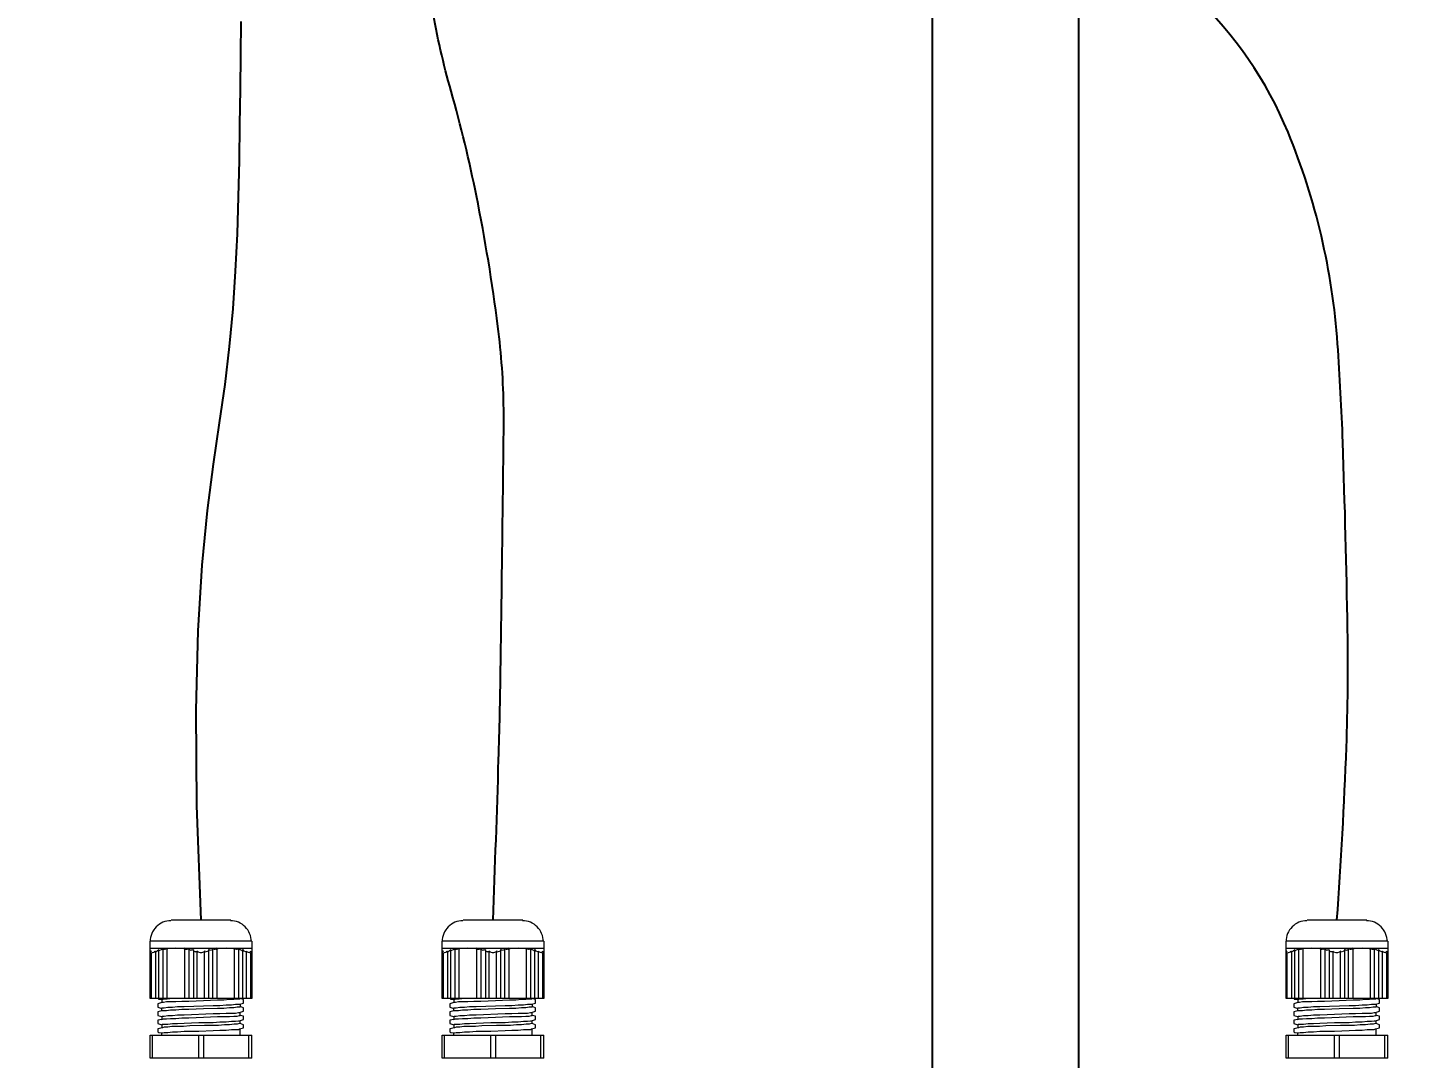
# Model space of a CAD drawing. Header units: feet. Extents: x -18 to 2540, y -48 to 1440.
# Drawn here: x 2197.355 to 2198.912, y 1383.831 to 1384.986 of the extents above; entities that cross this region are included whole.
import ezdxf
from ezdxf.enums import TextEntityAlignment as Align

# ---------------------------------------------------------------- set-up
doc = ezdxf.new("R2018")
doc.units = ezdxf.units.FT
doc.header["$MEASUREMENT"] = 0
for name, color, linetype in [('E-CABL-24V', 1, '24V'), ('E-COND-PVC', 4, 'Continuous'), ('E-EQPM-CAB', 5, 'Continuous'), ('G-ANNO-TEXT', 1, 'Continuous')]:
    doc.layers.add(name, color=color, linetype=linetype)
doc.styles.add('NEI-A', font='arial.ttf')
doc.linetypes.add('24V', pattern='A,1,-0.2,["24V",Standard,S=0.1,R=0,X=-0.125,Y=-0.05],-0.2', length=1.4)

# ---------------------------------------------------------------- blocks, each defined once
blk = doc.blocks.new('DETAIL_TITLE')
at = {"style": 'NEI-A', "flags": 8}
blk.add_attdef('#', text='', height=0.25, dxfattribs=at).set_placement((0.5922, -0.5109), align=Align.MIDDLE_CENTER)
at = {"lineweight": 30, "flags": 104}
blk.add_attdef('DETAIL_TITLE', text='', height=0.25, dxfattribs=at).set_placement((0.9099, -0.52514), align=Align.BOTTOM_LEFT)
at = {"style": 'NEI-A'}
for tag, p in [('SCALE:', (0.93865, -0.73792)), ('1"_=_', (1.5474, -0.73792))]:
    blk.add_attdef(tag, text='', height=0.1094, dxfattribs=at).set_placement(p, align=Align.BOTTOM_LEFT)

msp = doc.modelspace()

# ---------------------------------------------------------------- linework, layer by layer
at = {"layer": 'E-CABL-24V'}
for points in [[(2197.87664, 1383.985669, 0.00228532), (2197.882949, 1384.165607, 0.00406877), (2197.885209, 1384.266712, 0.00058393), (2197.888674, 1384.532516, 0.00610132), (2197.888666, 1384.557958, 0.02865527), (2197.882157, 1384.651007, 0.01801068), (2197.858065, 1384.797368, 0.01893845), (2197.829721, 1384.914701, -0.02402838), (2197.808318, 1385.007421, -0.01026701), (2197.793432, 1385.100685, 0.01293568), (2197.781221, 1385.174649, 0.00826572), (2197.763011, 1385.261788, -0.00679718), (2197.7448, 1385.348926, -0.00639967), (2197.721149, 1385.479181, -0.01479183), (2197.713312, 1385.535929, -0.00636851), (2197.711055, 1385.559625, 0.00131608), (2197.701298, 1385.67439, 0.00454663), (2197.692773, 1385.762421, 0.00294887), (2197.677595, 1385.897934)], [(2198.822732, 1383.985669, 0.00902614), (2198.833391, 1384.179584, 0.01333909), (2198.834729, 1384.311005, 0.00458034), (2198.829329, 1384.52143, 0.00874265), (2198.823564, 1384.631566, 0.0804717), (2198.767952, 1384.868672, 0.10651907), (2198.663072, 1385.020921, 0.02262789), (2198.539549, 1385.127112, 0.02203508), (2198.403486, 1385.22441, 0.00725151), (2198.251357, 1385.320257, -0.01438425), (2198.17535, 1385.369673, -0.00703619), (2198.101691, 1385.422183, -0.00591788), (2198.015761, 1385.486863, -0.01867445), (2197.97953, 1385.517034, -0.0094372), (2197.911322, 1385.580656, -0.06552537), (2197.869251, 1385.633713, -0.03456221), (2197.811237, 1385.747787, -0.09235112), (2197.798985, 1385.803304, -0.05501749), (2197.806278, 1385.897934)]]:
    msp.add_lwpolyline(points, format="xyb", dxfattribs=at)
msp.add_lwpolyline([(2197.549287, 1383.985669), (2197.544766, 1384.114064), (2197.543945, 1384.221107), (2197.546102, 1384.309852), (2197.550515, 1384.383349), (2197.556464, 1384.44465), (2197.563226, 1384.496807), (2197.570081, 1384.542872), (2197.576306, 1384.585895), (2197.581329, 1384.628403), (2197.585178, 1384.670808), (2197.588026, 1384.713), (2197.59005, 1384.754866), (2197.591424, 1384.796292), (2197.592325, 1384.837168), (2197.592926, 1384.87738), (2197.593405, 1384.916816), (2197.593903, 1384.955353), (2197.594437, 1384.992822)], dxfattribs=at)
at = {"layer": 'E-COND-PVC', "color": 111}
for points in [[(2198.369144, 1385.963245), (2198.369144, 1383.328344)], [(2198.532854, 1385.963254), (2198.532854, 1383.328344)]]:
    msp.add_lwpolyline(points, dxfattribs=at)
at = {"layer": 'E-EQPM-CAB', "lineweight": 0}
for p, q in [((2197.492313, 1383.897916), (2197.492313, 1383.962094)), ((2197.606261, 1383.962094), (2197.492313, 1383.962094)), ((2197.606261, 1383.962094), (2197.606261, 1383.897916)), ((2197.819666, 1383.897916), (2197.819666, 1383.962094)), ((2197.933614, 1383.962094), (2197.819666, 1383.962094)), ((2197.933614, 1383.962094), (2197.933614, 1383.897916)), ((2198.765758, 1383.897916), (2198.765758, 1383.962094)), ((2198.879706, 1383.962094), (2198.765758, 1383.962094)), ((2198.879706, 1383.962094), (2198.879706, 1383.897916)), ((2197.606261, 1383.897916), (2197.492313, 1383.897916)), ((2197.933614, 1383.897916), (2197.819666, 1383.897916)), ((2198.879706, 1383.897916), (2198.765758, 1383.897916))]:
    msp.add_line(p, q, dxfattribs=at)
for points in [[(2197.582685, 1383.985669), (2197.515888, 1383.985669)], [(2197.910039, 1383.985669), (2197.843242, 1383.985669)], [(2198.85613, 1383.985669), (2198.789333, 1383.985669)], [(2197.492313, 1383.954235), (2197.606261, 1383.954235)], [(2197.493623, 1383.950961), (2197.492313, 1383.949651), (2197.492968, 1383.948996), (2197.493623, 1383.948996), (2197.497552, 1383.950306), (2197.497552, 1383.950961), (2197.498207, 1383.950961), (2197.498207, 1383.897916)], [(2197.502136, 1383.897916), (2197.502136, 1383.952271), (2197.500171, 1383.950961), (2197.498862, 1383.950306)], [(2197.50672, 1383.897916), (2197.50672, 1383.95358), (2197.504755, 1383.952271), (2197.502791, 1383.951616)], [(2197.511304, 1383.897916), (2197.511304, 1383.954235)], [(2197.529641, 1383.95358), (2197.520472, 1383.954235), (2197.511959, 1383.95358)], [(2197.53095, 1383.954235), (2197.53095, 1383.897916)], [(2197.538154, 1383.951616), (2197.536844, 1383.952271), (2197.536189, 1383.95358), (2197.535534, 1383.95358)], [(2197.536189, 1383.897916), (2197.536189, 1383.95358)], [(2197.540773, 1383.952271), (2197.540773, 1383.897916)], [(2197.542738, 1383.950306), (2197.540773, 1383.950961)], [(2197.553216, 1383.950306), (2197.551906, 1383.949651), (2197.549942, 1383.948996), (2197.548632, 1383.948996), (2197.546012, 1383.949651), (2197.544703, 1383.950961), (2197.544703, 1383.897916)], [(2197.553216, 1383.897916), (2197.553216, 1383.950961)], [(2197.553871, 1383.950961), (2197.553216, 1383.950961)], [(2197.558455, 1383.952271), (2197.5578, 1383.952271), (2197.557145, 1383.950961), (2197.555181, 1383.950306)], [(2197.562384, 1383.897916), (2197.562384, 1383.95358), (2197.561729, 1383.952271), (2197.559765, 1383.951616)], [(2197.586614, 1383.95358), (2197.577446, 1383.954235), (2197.568933, 1383.95358)], [(2197.586614, 1383.954235), (2197.586614, 1383.897916)], [(2197.595128, 1383.951616), (2197.593163, 1383.952271), (2197.591853, 1383.95358), (2197.591199, 1383.95358), (2197.591199, 1383.897916)], [(2197.599712, 1383.950306), (2197.597747, 1383.950961), (2197.596437, 1383.952271), (2197.595783, 1383.952271), (2197.595783, 1383.897916)], [(2197.819666, 1383.954235), (2197.933614, 1383.954235)], [(2197.820976, 1383.950961), (2197.819666, 1383.949651), (2197.820321, 1383.948996), (2197.820976, 1383.948996), (2197.824905, 1383.950306), (2197.824905, 1383.950961), (2197.82556, 1383.950961), (2197.82556, 1383.897916)], [(2197.829489, 1383.897916), (2197.829489, 1383.952271), (2197.827525, 1383.950961), (2197.826215, 1383.950306)], [(2197.834073, 1383.897916), (2197.834073, 1383.95358), (2197.832109, 1383.952271), (2197.830144, 1383.951616)], [(2197.838658, 1383.897916), (2197.838658, 1383.954235)], [(2197.856994, 1383.95358), (2197.847826, 1383.954235), (2197.839312, 1383.95358)], [(2197.858304, 1383.954235), (2197.858304, 1383.897916)], [(2197.865507, 1383.951616), (2197.864198, 1383.952271), (2197.863543, 1383.95358), (2197.862888, 1383.95358)], [(2197.863543, 1383.897916), (2197.863543, 1383.95358)], [(2197.868127, 1383.952271), (2197.868127, 1383.897916)], [(2197.870091, 1383.950306), (2197.868127, 1383.950961)], [(2197.880569, 1383.950306), (2197.87926, 1383.949651), (2197.877295, 1383.948996), (2197.875985, 1383.948996), (2197.873366, 1383.949651), (2197.872056, 1383.950961), (2197.872056, 1383.897916)], [(2197.880569, 1383.897916), (2197.880569, 1383.950961)], [(2197.881224, 1383.950961), (2197.880569, 1383.950961)], [(2197.885808, 1383.952271), (2197.885153, 1383.952271), (2197.884499, 1383.950961), (2197.882534, 1383.950306)], [(2197.889738, 1383.897916), (2197.889738, 1383.95358), (2197.889083, 1383.952271), (2197.887118, 1383.951616)], [(2197.913968, 1383.95358), (2197.9048, 1383.954235), (2197.896286, 1383.95358)], [(2197.913968, 1383.954235), (2197.913968, 1383.897916)], [(2197.922481, 1383.951616), (2197.920517, 1383.952271), (2197.919207, 1383.95358), (2197.918552, 1383.95358), (2197.918552, 1383.897916)], [(2197.927065, 1383.950306), (2197.925101, 1383.950961), (2197.923791, 1383.952271), (2197.923136, 1383.952271), (2197.923136, 1383.897916)], [(2198.765758, 1383.954235), (2198.879706, 1383.954235)], [(2198.767068, 1383.950961), (2198.765758, 1383.949651), (2198.766413, 1383.948996), (2198.767068, 1383.948996), (2198.770997, 1383.950306), (2198.770997, 1383.950961), (2198.771652, 1383.950961), (2198.771652, 1383.897916)], [(2198.775581, 1383.897916), (2198.775581, 1383.952271), (2198.773616, 1383.950961), (2198.772307, 1383.950306)], [(2198.780165, 1383.897916), (2198.780165, 1383.95358), (2198.778201, 1383.952271), (2198.776236, 1383.951616)], [(2198.784749, 1383.897916), (2198.784749, 1383.954235)], [(2198.803086, 1383.95358), (2198.793918, 1383.954235), (2198.785404, 1383.95358)], [(2198.804395, 1383.954235), (2198.804395, 1383.897916)], [(2198.811599, 1383.951616), (2198.810289, 1383.952271), (2198.809634, 1383.95358), (2198.80898, 1383.95358)], [(2198.809634, 1383.897916), (2198.809634, 1383.95358)], [(2198.814219, 1383.952271), (2198.814219, 1383.897916)], [(2198.816183, 1383.950306), (2198.814219, 1383.950961)], [(2198.826661, 1383.950306), (2198.825351, 1383.949651), (2198.823387, 1383.948996), (2198.822077, 1383.948996), (2198.819458, 1383.949651), (2198.818803, 1383.950306), (2198.818148, 1383.950961), (2198.818148, 1383.897916)], [(2198.826661, 1383.897916), (2198.826661, 1383.950961)], [(2198.827316, 1383.950961), (2198.826661, 1383.950961)], [(2198.8319, 1383.952271), (2198.831245, 1383.952271), (2198.83059, 1383.950961), (2198.828626, 1383.950306)], [(2198.835829, 1383.897916), (2198.835829, 1383.95358), (2198.835174, 1383.952271), (2198.83321, 1383.951616)], [(2198.86006, 1383.95358), (2198.850891, 1383.954235), (2198.842378, 1383.95358)], [(2198.86006, 1383.954235), (2198.86006, 1383.897916)], [(2198.868573, 1383.951616), (2198.866608, 1383.952271), (2198.865299, 1383.95358), (2198.864644, 1383.95358), (2198.864644, 1383.897916)], [(2198.873157, 1383.950306), (2198.871192, 1383.950961), (2198.869883, 1383.952271), (2198.869228, 1383.952271), (2198.869228, 1383.897916)], [(2197.493623, 1383.897916), (2197.493623, 1383.948996)], [(2197.604951, 1383.948996), (2197.604951, 1383.897916)], [(2197.820976, 1383.897916), (2197.820976, 1383.948996)], [(2197.932304, 1383.948996), (2197.932304, 1383.897916)], [(2198.767068, 1383.897916), (2198.767068, 1383.948996)], [(2198.878396, 1383.948996), (2198.878396, 1383.897916)], [(2197.501481, 1383.897916), (2197.501481, 1383.897261), (2197.50541, 1383.896607), (2197.50541, 1383.893332), (2197.500826, 1383.892022), (2197.500826, 1383.888093), (2197.50541, 1383.886783)], [(2197.593163, 1383.892022), (2197.593163, 1383.888093), (2197.589889, 1383.888093), (2197.58596, 1383.887438), (2197.581375, 1383.887438), (2197.574827, 1383.886783), (2197.567623, 1383.886783), (2197.551906, 1383.886129), (2197.535534, 1383.885474), (2197.527676, 1383.885474), (2197.521127, 1383.884819), (2197.515233, 1383.884819), (2197.510649, 1383.884164), (2197.50541, 1383.884164), (2197.500826, 1383.882854), (2197.500826, 1383.878925), (2197.50541, 1383.877615), (2197.50541, 1383.874341), (2197.507375, 1383.874996), (2197.510649, 1383.874996), (2197.515233, 1383.875651), (2197.521127, 1383.875651), (2197.527676, 1383.876305), (2197.535534, 1383.876305), (2197.551906, 1383.87696), (2197.567623, 1383.877615), (2197.581375, 1383.877615), (2197.58596, 1383.87827), (2197.589889, 1383.87827), (2197.592508, 1383.878925), (2197.593163, 1383.878925)], [(2197.50541, 1383.883509), (2197.50541, 1383.887438), (2197.50803, 1383.887438), (2197.511959, 1383.888093), (2197.517198, 1383.888093), (2197.523092, 1383.888748), (2197.530295, 1383.888748), (2197.563039, 1383.890058), (2197.570243, 1383.890058), (2197.577446, 1383.890713), (2197.58334, 1383.890713), (2197.587924, 1383.891368), (2197.592508, 1383.891368), (2197.597092, 1383.892677), (2197.597092, 1383.896607), (2197.593163, 1383.897916), (2197.592508, 1383.897261), (2197.589889, 1383.897261), (2197.58596, 1383.896607), (2197.581375, 1383.896607), (2197.574827, 1383.895952), (2197.567623, 1383.895952), (2197.551906, 1383.895297), (2197.535534, 1383.894642), (2197.527676, 1383.894642), (2197.521127, 1383.893987), (2197.510649, 1383.893987), (2197.507375, 1383.893332), (2197.50541, 1383.893332)], [(2197.517853, 1383.897916), (2197.511304, 1383.897261), (2197.508685, 1383.897261), (2197.50672, 1383.896607), (2197.50541, 1383.896607)], [(2197.50541, 1383.877615), (2197.506065, 1383.87827), (2197.50803, 1383.87827), (2197.511959, 1383.878925), (2197.517198, 1383.878925), (2197.523092, 1383.87958), (2197.530295, 1383.87958), (2197.563039, 1383.88089), (2197.570243, 1383.88089), (2197.577446, 1383.881544), (2197.587924, 1383.881544), (2197.591199, 1383.882199), (2197.592508, 1383.882199), (2197.597092, 1383.883509), (2197.597092, 1383.887438), (2197.593163, 1383.888748)], [(2197.828834, 1383.897916), (2197.828834, 1383.897261), (2197.832764, 1383.896607), (2197.832764, 1383.893332), (2197.82818, 1383.892022), (2197.82818, 1383.888093), (2197.832764, 1383.886783)], [(2197.920517, 1383.892022), (2197.920517, 1383.888093), (2197.917242, 1383.888093), (2197.913313, 1383.887438), (2197.908729, 1383.887438), (2197.90218, 1383.886783), (2197.894977, 1383.886783), (2197.87926, 1383.886129), (2197.862888, 1383.885474), (2197.855029, 1383.885474), (2197.848481, 1383.884819), (2197.842587, 1383.884819), (2197.838003, 1383.884164), (2197.832764, 1383.884164), (2197.82818, 1383.882854), (2197.82818, 1383.878925), (2197.832764, 1383.877615), (2197.832764, 1383.874341), (2197.834728, 1383.874996), (2197.838003, 1383.874996), (2197.842587, 1383.875651), (2197.848481, 1383.875651), (2197.855029, 1383.876305), (2197.862888, 1383.876305), (2197.87926, 1383.87696), (2197.894977, 1383.877615), (2197.908729, 1383.877615), (2197.913313, 1383.87827), (2197.917242, 1383.87827), (2197.919862, 1383.878925), (2197.920517, 1383.878925)], [(2197.832764, 1383.883509), (2197.832764, 1383.887438), (2197.835383, 1383.887438), (2197.839312, 1383.888093), (2197.844551, 1383.888093), (2197.850445, 1383.888748), (2197.857649, 1383.888748), (2197.890392, 1383.890058), (2197.897596, 1383.890058), (2197.9048, 1383.890713), (2197.910693, 1383.890713), (2197.915278, 1383.891368), (2197.919862, 1383.891368), (2197.924446, 1383.892677), (2197.924446, 1383.896607), (2197.920517, 1383.897916), (2197.919862, 1383.897261), (2197.917242, 1383.897261), (2197.913313, 1383.896607), (2197.908729, 1383.896607), (2197.90218, 1383.895952), (2197.894977, 1383.895952), (2197.87926, 1383.895297), (2197.862888, 1383.894642), (2197.855029, 1383.894642), (2197.848481, 1383.893987), (2197.838003, 1383.893987), (2197.834728, 1383.893332), (2197.832764, 1383.893332)], [(2197.845206, 1383.897916), (2197.838658, 1383.897261), (2197.836038, 1383.897261), (2197.834073, 1383.896607), (2197.832764, 1383.896607)], [(2197.832764, 1383.877615), (2197.833419, 1383.87827), (2197.835383, 1383.87827), (2197.839312, 1383.878925), (2197.844551, 1383.878925), (2197.850445, 1383.87958), (2197.857649, 1383.87958), (2197.890392, 1383.88089), (2197.897596, 1383.88089), (2197.9048, 1383.881544), (2197.915278, 1383.881544), (2197.918552, 1383.882199), (2197.919862, 1383.882199), (2197.924446, 1383.883509), (2197.924446, 1383.887438), (2197.920517, 1383.888748)], [(2198.774926, 1383.897916), (2198.774926, 1383.897261), (2198.778855, 1383.896607), (2198.778855, 1383.893332), (2198.774271, 1383.892022), (2198.774271, 1383.888093), (2198.778855, 1383.886783)], [(2198.866608, 1383.892022), (2198.866608, 1383.888093), (2198.863334, 1383.888093), (2198.859405, 1383.887438), (2198.854821, 1383.887438), (2198.848272, 1383.886783), (2198.841068, 1383.886783), (2198.825351, 1383.886129), (2198.80898, 1383.885474), (2198.801121, 1383.885474), (2198.794572, 1383.884819), (2198.788679, 1383.884819), (2198.784094, 1383.884164), (2198.778855, 1383.884164), (2198.774271, 1383.882854), (2198.774271, 1383.878925), (2198.778855, 1383.877615), (2198.778855, 1383.874341), (2198.78082, 1383.874996), (2198.784094, 1383.874996), (2198.788679, 1383.875651), (2198.794572, 1383.875651), (2198.801121, 1383.876305), (2198.80898, 1383.876305), (2198.825351, 1383.87696), (2198.841068, 1383.877615), (2198.854821, 1383.877615), (2198.859405, 1383.87827), (2198.863334, 1383.87827), (2198.865953, 1383.878925), (2198.866608, 1383.878925)], [(2198.778855, 1383.883509), (2198.778855, 1383.887438), (2198.781475, 1383.887438), (2198.785404, 1383.888093), (2198.790643, 1383.888093), (2198.796537, 1383.888748), (2198.803741, 1383.888748), (2198.836484, 1383.890058), (2198.843688, 1383.890058), (2198.850891, 1383.890713), (2198.856785, 1383.890713), (2198.861369, 1383.891368), (2198.865953, 1383.891368), (2198.870538, 1383.892677), (2198.870538, 1383.896607), (2198.866608, 1383.897916), (2198.865953, 1383.897261), (2198.863334, 1383.897261), (2198.859405, 1383.896607), (2198.854821, 1383.896607), (2198.848272, 1383.895952), (2198.841068, 1383.895952), (2198.825351, 1383.895297), (2198.80898, 1383.894642), (2198.801121, 1383.894642), (2198.794572, 1383.893987), (2198.784094, 1383.893987), (2198.78082, 1383.893332), (2198.778855, 1383.893332)], [(2198.791298, 1383.897916), (2198.784749, 1383.897261), (2198.78213, 1383.897261), (2198.780165, 1383.896607), (2198.778855, 1383.896607)], [(2198.778855, 1383.877615), (2198.77951, 1383.87827), (2198.781475, 1383.87827), (2198.785404, 1383.878925), (2198.790643, 1383.878925), (2198.796537, 1383.87958), (2198.803741, 1383.87958), (2198.836484, 1383.88089), (2198.843688, 1383.88089), (2198.850891, 1383.881544), (2198.861369, 1383.881544), (2198.864644, 1383.882199), (2198.865953, 1383.882199), (2198.870538, 1383.883509), (2198.870538, 1383.887438), (2198.866608, 1383.888748)], [(2197.50541, 1383.874341), (2197.500826, 1383.873686), (2197.500826, 1383.869757), (2197.50541, 1383.868447), (2197.50541, 1383.865173)], [(2197.50541, 1383.868447), (2197.506065, 1383.869102), (2197.511959, 1383.869102), (2197.517198, 1383.869757), (2197.523092, 1383.869757), (2197.530295, 1383.870412), (2197.546667, 1383.871066), (2197.563039, 1383.871066), (2197.570243, 1383.871721), (2197.577446, 1383.871721), (2197.58334, 1383.872376), (2197.587924, 1383.872376), (2197.591199, 1383.873031), (2197.592508, 1383.873031), (2197.597092, 1383.874341), (2197.597092, 1383.87827), (2197.593163, 1383.878925), (2197.593163, 1383.882199)], [(2197.50541, 1383.856659), (2197.50541, 1383.859279), (2197.506065, 1383.859279), (2197.50803, 1383.859934), (2197.511959, 1383.859934), (2197.517198, 1383.860589), (2197.523092, 1383.860589), (2197.530295, 1383.861243), (2197.546667, 1383.861243), (2197.563039, 1383.861898), (2197.570243, 1383.862553), (2197.577446, 1383.862553), (2197.58334, 1383.863208), (2197.591199, 1383.863208), (2197.592508, 1383.863863), (2197.597092, 1383.865173), (2197.597092, 1383.868447), (2197.593163, 1383.869757), (2197.593163, 1383.873031)], [(2197.832764, 1383.874341), (2197.82818, 1383.873686), (2197.82818, 1383.869757), (2197.832764, 1383.868447), (2197.832764, 1383.865173)], [(2197.832764, 1383.868447), (2197.833419, 1383.869102), (2197.839312, 1383.869102), (2197.844551, 1383.869757), (2197.850445, 1383.869757), (2197.857649, 1383.870412), (2197.874021, 1383.871066), (2197.890392, 1383.871066), (2197.897596, 1383.871721), (2197.9048, 1383.871721), (2197.910693, 1383.872376), (2197.915278, 1383.872376), (2197.918552, 1383.873031), (2197.919862, 1383.873031), (2197.924446, 1383.874341), (2197.924446, 1383.87827), (2197.920517, 1383.878925), (2197.920517, 1383.882199)], [(2197.832764, 1383.856659), (2197.832764, 1383.859279), (2197.833419, 1383.859279), (2197.835383, 1383.859934), (2197.839312, 1383.859934), (2197.844551, 1383.860589), (2197.850445, 1383.860589), (2197.857649, 1383.861243), (2197.874021, 1383.861243), (2197.890392, 1383.861898), (2197.897596, 1383.862553), (2197.9048, 1383.862553), (2197.910693, 1383.863208), (2197.918552, 1383.863208), (2197.919862, 1383.863863), (2197.924446, 1383.865173), (2197.924446, 1383.868447), (2197.920517, 1383.869757), (2197.920517, 1383.873031)], [(2198.778855, 1383.874341), (2198.774271, 1383.873686), (2198.774271, 1383.869757), (2198.778855, 1383.868447), (2198.778855, 1383.865173)], [(2198.778855, 1383.868447), (2198.77951, 1383.869102), (2198.785404, 1383.869102), (2198.790643, 1383.869757), (2198.796537, 1383.869757), (2198.803741, 1383.870412), (2198.820112, 1383.871066), (2198.836484, 1383.871066), (2198.843688, 1383.871721), (2198.850891, 1383.871721), (2198.856785, 1383.872376), (2198.861369, 1383.872376), (2198.864644, 1383.873031), (2198.865953, 1383.873031), (2198.870538, 1383.874341), (2198.870538, 1383.87827), (2198.866608, 1383.878925), (2198.866608, 1383.882199)], [(2198.778855, 1383.856659), (2198.778855, 1383.859279), (2198.77951, 1383.859279), (2198.781475, 1383.859934), (2198.785404, 1383.859934), (2198.790643, 1383.860589), (2198.796537, 1383.860589), (2198.803741, 1383.861243), (2198.820112, 1383.861243), (2198.836484, 1383.861898), (2198.843688, 1383.862553), (2198.850891, 1383.862553), (2198.856785, 1383.863208), (2198.864644, 1383.863208), (2198.865953, 1383.863863), (2198.870538, 1383.865173), (2198.870538, 1383.868447), (2198.866608, 1383.869757), (2198.866608, 1383.873031)], [(2197.606261, 1383.831119), (2197.492313, 1383.831119), (2197.492313, 1383.856659), (2197.606261, 1383.856659)], [(2197.494932, 1383.831119), (2197.494932, 1383.856659)], [(2197.593163, 1383.869757), (2197.592508, 1383.869757), (2197.589889, 1383.869102), (2197.586614, 1383.869102), (2197.581375, 1383.868447), (2197.575482, 1383.868447), (2197.568933, 1383.867792), (2197.553216, 1383.867792), (2197.536844, 1383.867137), (2197.529641, 1383.866482), (2197.516543, 1383.866482), (2197.511959, 1383.865828), (2197.50803, 1383.865828), (2197.506065, 1383.865173), (2197.500826, 1383.863863), (2197.500826, 1383.860589), (2197.502136, 1383.859934), (2197.50541, 1383.859279)], [(2197.546667, 1383.831119), (2197.546667, 1383.856659)], [(2197.551906, 1383.856659), (2197.551906, 1383.831119)], [(2197.593163, 1383.856659), (2197.593163, 1383.863863)], [(2197.602986, 1383.831119), (2197.602986, 1383.856659)], [(2197.606261, 1383.831119), (2197.606261, 1383.856659)], [(2197.933614, 1383.831119), (2197.819666, 1383.831119), (2197.819666, 1383.856659), (2197.933614, 1383.856659)], [(2197.822286, 1383.831119), (2197.822286, 1383.856659)], [(2197.920517, 1383.869757), (2197.919862, 1383.869757), (2197.917242, 1383.869102), (2197.913968, 1383.869102), (2197.908729, 1383.868447), (2197.902835, 1383.868447), (2197.896286, 1383.867792), (2197.880569, 1383.867792), (2197.864198, 1383.867137), (2197.856994, 1383.866482), (2197.843896, 1383.866482), (2197.839312, 1383.865828), (2197.835383, 1383.865828), (2197.833419, 1383.865173), (2197.82818, 1383.863863), (2197.82818, 1383.860589), (2197.829489, 1383.859934), (2197.832764, 1383.859279)], [(2197.874021, 1383.831119), (2197.874021, 1383.856659)], [(2197.87926, 1383.856659), (2197.87926, 1383.831119)], [(2197.920517, 1383.856659), (2197.920517, 1383.863863)], [(2197.93034, 1383.831119), (2197.93034, 1383.856659)], [(2197.933614, 1383.831119), (2197.933614, 1383.856659)], [(2198.879706, 1383.831119), (2198.765758, 1383.831119), (2198.765758, 1383.856659), (2198.879706, 1383.856659)], [(2198.768378, 1383.831119), (2198.768378, 1383.856659)], [(2198.866608, 1383.869757), (2198.865953, 1383.869757), (2198.863334, 1383.869102), (2198.86006, 1383.869102), (2198.854821, 1383.868447), (2198.848927, 1383.868447), (2198.842378, 1383.867792), (2198.826661, 1383.867792), (2198.810289, 1383.867137), (2198.803086, 1383.866482), (2198.789988, 1383.866482), (2198.785404, 1383.865828), (2198.781475, 1383.865828), (2198.77951, 1383.865173), (2198.774271, 1383.863863), (2198.774271, 1383.860589), (2198.775581, 1383.859934), (2198.778855, 1383.859279)], [(2198.820112, 1383.831119), (2198.820112, 1383.856659)], [(2198.825351, 1383.856659), (2198.825351, 1383.831119)], [(2198.866608, 1383.856659), (2198.866608, 1383.863863)], [(2198.876431, 1383.831119), (2198.876431, 1383.856659)], [(2198.879706, 1383.831119), (2198.879706, 1383.856659)]]:
    msp.add_lwpolyline(points, dxfattribs=at)
for points in [[(2197.511615, 1383.953315, 0.00611779), (2197.510997, 1383.953932, 0.00155762), (2197.509199, 1383.952982)], [(2197.540773, 1383.952271), (2197.540118, 1383.952271, 0.00445847), (2197.538357, 1383.951935)], [(2197.559562, 1383.951935, 0.00445847), (2197.5578, 1383.952271), (2197.5578, 1383.897916)], [(2197.568668, 1383.953663, 0.00378952), (2197.566968, 1383.954235), (2197.566968, 1383.897916)], [(2197.600367, 1383.897916), (2197.600367, 1383.950961), (2197.601022, 1383.950306), (2197.604951, 1383.948996), (2197.605606, 1383.948996), (2197.606261, 1383.949651), (2197.604951, 1383.950306), (2197.604951, 1383.950961, -0.00678588), (2197.606054, 1383.950448)], [(2197.838968, 1383.953315, 0.00611779), (2197.838351, 1383.953932, 0.00155762), (2197.836552, 1383.952982)], [(2197.868127, 1383.952271), (2197.867472, 1383.952271, 0.00445847), (2197.86571, 1383.951935)], [(2197.886915, 1383.951935, 0.00445847), (2197.885153, 1383.952271), (2197.885153, 1383.897916)], [(2197.896021, 1383.953663, 0.00378952), (2197.894322, 1383.954235), (2197.894322, 1383.897916)], [(2197.92772, 1383.897916), (2197.92772, 1383.950961), (2197.928375, 1383.950306), (2197.932304, 1383.948996), (2197.932959, 1383.948996), (2197.933614, 1383.949651), (2197.932304, 1383.950306), (2197.932304, 1383.950961, -0.00678588), (2197.933408, 1383.950448)], [(2198.78506, 1383.953315, 0.00611779), (2198.784443, 1383.953932, 0.00155762), (2198.782644, 1383.952982)], [(2198.814219, 1383.952271), (2198.813564, 1383.952271, 0.00445847), (2198.811802, 1383.951935)], [(2198.833007, 1383.951935, 0.00445847), (2198.831245, 1383.952271), (2198.831245, 1383.897916)], [(2198.842113, 1383.953663, 0.00378952), (2198.840413, 1383.954235), (2198.840413, 1383.897916)], [(2198.873812, 1383.897916), (2198.873812, 1383.950961), (2198.874467, 1383.950306), (2198.878396, 1383.948996), (2198.879051, 1383.948996), (2198.879706, 1383.949651), (2198.878396, 1383.950306), (2198.878396, 1383.950961, -0.00678588), (2198.8795, 1383.950448)]]:
    msp.add_lwpolyline(points, format="xyb", dxfattribs=at)
for centre, radius, start, end in [((2197.515561, 1383.961766), 0.023248, 89.999997, 180.000003), ((2197.582358, 1383.961766), 0.023248, 359.999997, 90.000003), ((2197.842914, 1383.961766), 0.023248, 89.999997, 180.000003), ((2197.909711, 1383.961766), 0.023248, 359.999997, 90.000003), ((2198.789006, 1383.961766), 0.023248, 89.999997, 180.000003), ((2198.855803, 1383.961766), 0.023248, 359.999997, 90.000003), ((2197.504423, 1383.908084), 0.044186, 104.95753, 106.512715), ((2197.490674, 1383.936223), 0.016049, 60.864613, 63.330395), ((2197.491326, 1383.934911), 0.019981, 54.646256, 56.765843), ((2197.49003, 1383.932963), 0.025853, 49.113731, 50.867036), ((2197.521456, 1383.88383), 0.070405, 100.327157, 101.821158), ((2197.570543, 1383.837417), 0.123362, 108.687354, 109.555845), ((2197.37821, 1383.859059), 0.179559, 31.442274, 31.816232), ((2197.518834, 1383.88383), 0.070405, 78.178842, 79.672843), ((2197.565326, 1383.84718), 0.110329, 105.770537, 106.731989), ((2197.560737, 1383.853785), 0.09783, 99.822284, 100.881388), ((2197.536527, 1383.853785), 0.09783, 79.118612, 80.177716), ((2197.532593, 1383.84718), 0.110329, 73.268011, 74.229463), ((2197.57843, 1383.88383), 0.070405, 100.327157, 101.821158), ((2197.719054, 1383.859059), 0.179559, 148.183768, 148.557726), ((2197.611148, 1383.928391), 0.035657, 134.252135, 135.65421), ((2197.427775, 1383.669634), 0.325867, 60.403002, 60.759981), ((2197.575808, 1383.88383), 0.070405, 78.178842, 79.672843), ((2197.607888, 1383.932963), 0.025853, 129.132964, 130.886269), ((2197.606592, 1383.934911), 0.019981, 123.234157, 125.353744), ((2197.607245, 1383.936223), 0.016049, 116.669605, 119.135387), ((2197.831777, 1383.908084), 0.044186, 104.95753, 106.512715), ((2197.818027, 1383.936223), 0.016049, 60.864613, 63.330395), ((2197.81868, 1383.934911), 0.019981, 54.646256, 56.765843), ((2197.817383, 1383.932963), 0.025853, 49.113731, 50.867036), ((2197.848809, 1383.88383), 0.070405, 100.327157, 101.821158), ((2197.897897, 1383.837417), 0.123362, 108.687354, 109.555845), ((2197.705563, 1383.859059), 0.179559, 31.442274, 31.816232), ((2197.846187, 1383.88383), 0.070405, 78.178842, 79.672843), ((2197.892679, 1383.84718), 0.110329, 105.770537, 106.731989), ((2197.88809, 1383.853785), 0.09783, 99.822284, 100.881388), ((2197.86388, 1383.853785), 0.09783, 79.118612, 80.177716), ((2197.859946, 1383.84718), 0.110329, 73.268011, 74.229463), ((2197.905783, 1383.88383), 0.070405, 100.327157, 101.821158), ((2198.046407, 1383.859059), 0.179559, 148.183768, 148.557726), ((2197.938502, 1383.928391), 0.035657, 134.252135, 135.65421), ((2197.755128, 1383.669634), 0.325867, 60.403002, 60.759981), ((2197.903161, 1383.88383), 0.070405, 78.178842, 79.672843), ((2197.935242, 1383.932963), 0.025853, 129.132964, 130.886269), ((2197.933946, 1383.934911), 0.019981, 123.234157, 125.353744), ((2197.934598, 1383.936223), 0.016049, 116.669605, 119.135387), ((2198.777868, 1383.908084), 0.044186, 104.95753, 106.512715), ((2198.764119, 1383.936223), 0.016049, 60.864613, 63.330395), ((2198.764772, 1383.934911), 0.019981, 54.646256, 56.765843), ((2198.763475, 1383.932963), 0.025853, 49.113731, 50.867036), ((2198.794901, 1383.88383), 0.070405, 100.327157, 101.821158), ((2198.843989, 1383.837417), 0.123362, 108.687354, 109.555845), ((2198.651655, 1383.859059), 0.179559, 31.442274, 31.816232), ((2198.792279, 1383.88383), 0.070405, 78.178842, 79.672843), ((2198.838771, 1383.84718), 0.110329, 105.770537, 106.731989), ((2198.834182, 1383.853785), 0.09783, 99.822284, 100.881388), ((2198.809972, 1383.853785), 0.09783, 79.118612, 80.177716), ((2198.806038, 1383.84718), 0.110329, 73.268011, 74.229463), ((2198.851875, 1383.88383), 0.070405, 100.327157, 101.821158), ((2198.992499, 1383.859059), 0.179559, 148.183768, 148.557726), ((2198.884594, 1383.928391), 0.035657, 134.252135, 135.65421), ((2198.70122, 1383.669634), 0.325867, 60.403002, 60.759981), ((2198.849253, 1383.88383), 0.070405, 78.178842, 79.672843), ((2198.881334, 1383.932963), 0.025853, 129.132964, 130.886269), ((2198.880037, 1383.934911), 0.019981, 123.234157, 125.353744), ((2198.88069, 1383.936223), 0.016049, 116.669605, 119.135387)]:
    msp.add_arc(centre, radius, start, end, dxfattribs=at)

# ---------------------------------------------------------------- block references
at = {"layer": 'G-ANNO-TEXT'}
ref = msp.add_blockref('DETAIL_TITLE', (2007.117623, 1398.740013), dxfattribs=dict(at, xscale=2.26283738676726, yscale=2.26283738676726, zscale=2.26283738676726))
lines = msp.add_mtext('{\\LSCADA RACK DETAIL (PLAN VIEW)}', dxfattribs={"layer": '0', "insert": (2009.176571, 1398.230562), "char_height": 10.57518883, "attachment_point": 1})
ref.add_attrib('DETAIL_TITLE', '', (2009.176571, 1398.230562)).embed_mtext(lines)

doc.saveas('drawing.dxf')
